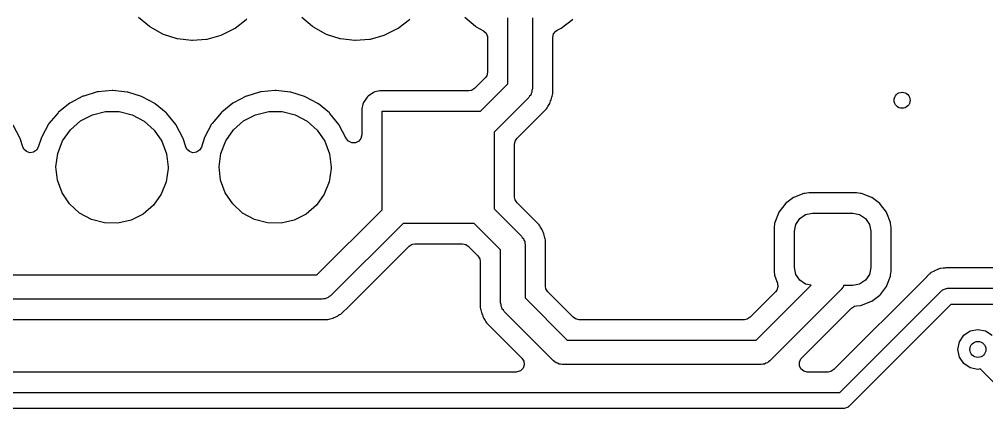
# Model space of a CAD drawing. Extents: x 0 to 4.25, y -4.33 to 0.
# Drawn here: x 2.2353 to 2.7098, y -3.5011 to -3.3101 of the extents above; entities that cross this region are included whole.
import ezdxf

# ---------------------------------------------------------------- set-up
doc = ezdxf.new("R2010")
doc.units = 0
doc.header["$MEASUREMENT"] = 0
doc.layers.add('BLACK', color=7, linetype='CONTINUOUS')

msp = doc.modelspace()

# ---------------------------------------------------------------- linework, layer by layer
at = {"layer": 'BLACK', "linetype": 'CONTINUOUS'}
for p, q in [((2.29379, -3.30898), (2.2991, -3.31349)), ((2.34109, -3.31437), (2.34658, -3.31008)), ((2.34658, -3.31008), (2.34686, -3.30982)), ((2.37379, -3.30898), (2.3791, -3.31349)), ((2.42109, -3.31437), (2.42658, -3.31008)), ((2.42658, -3.31008), (2.42686, -3.30982)), ((2.45379, -3.30898), (2.4591, -3.31349)), ((2.47494, -3.34177), (2.47494, -3.3094)), ((2.48694, -3.30929), (2.48694, -3.34425)), ((2.50109, -3.31437), (2.50658, -3.31008)), ((2.50658, -3.31008), (2.50686, -3.30982)), ((2.2991, -3.31349), (2.29941, -3.31371)), ((2.29941, -3.31371), (2.30549, -3.31711)), ((2.33455, -3.31772), (2.34077, -3.31458)), ((2.34077, -3.31458), (2.34109, -3.31437)), ((2.3791, -3.31349), (2.37941, -3.31371)), ((2.37941, -3.31371), (2.38549, -3.31711)), ((2.41455, -3.31772), (2.42077, -3.31458)), ((2.42077, -3.31458), (2.42109, -3.31437)), ((2.4591, -3.31349), (2.45941, -3.31371)), ((2.45941, -3.31371), (2.46292, -3.31567)), ((2.46292, -3.31567), (2.46424, -3.31686)), ((2.46424, -3.31686), (2.46491, -3.31851)), ((2.49732, -3.31725), (2.49843, -3.31585)), ((2.49843, -3.31585), (2.49912, -3.31541)), ((2.49912, -3.31541), (2.50077, -3.31458)), ((2.50077, -3.31458), (2.50109, -3.31437)), ((2.30549, -3.31711), (2.30584, -3.31727)), ((2.30584, -3.31727), (2.31247, -3.31942)), ((2.31247, -3.31942), (2.31285, -3.3195)), ((2.31285, -3.3195), (2.31977, -3.32033)), ((2.31977, -3.32033), (2.32015, -3.32034)), ((2.32015, -3.32034), (2.3271, -3.3198)), ((2.3271, -3.3198), (2.32748, -3.31973)), ((2.32748, -3.31973), (2.33419, -3.31786)), ((2.33419, -3.31786), (2.33455, -3.31772)), ((2.38549, -3.31711), (2.38584, -3.31727)), ((2.38584, -3.31727), (2.39247, -3.31942)), ((2.39247, -3.31942), (2.39285, -3.3195)), ((2.39285, -3.3195), (2.39977, -3.32033)), ((2.39977, -3.32033), (2.40015, -3.32034)), ((2.40015, -3.32034), (2.4071, -3.3198)), ((2.4071, -3.3198), (2.40748, -3.31973)), ((2.40748, -3.31973), (2.41419, -3.31786)), ((2.41419, -3.31786), (2.41455, -3.31772)), ((2.46491, -3.31851), (2.46496, -3.31916)), ((2.46496, -3.31916), (2.46496, -3.33598)), ((2.49693, -3.31898), (2.49732, -3.31725)), ((2.49693, -3.34647), (2.49693, -3.31898)), ((2.46379, -3.3388), (2.45859, -3.34401)), ((2.46457, -3.33771), (2.46379, -3.3388)), ((2.46496, -3.33598), (2.46457, -3.33771)), ((2.28082, -3.34501), (2.27388, -3.34565)), ((2.2812, -3.34502), (2.28082, -3.34501)), ((2.28813, -3.34575), (2.2812, -3.34502)), ((2.36082, -3.34501), (2.35388, -3.34565)), ((2.3612, -3.34502), (2.36082, -3.34501)), ((2.36813, -3.34575), (2.3612, -3.34502)), ((2.41206, -3.34521), (2.40971, -3.34568)), ((2.41244, -3.34518), (2.41206, -3.34521)), ((2.45576, -3.34518), (2.41244, -3.34518)), ((2.45708, -3.34495), (2.45576, -3.34518)), ((2.45859, -3.34401), (2.45708, -3.34495)), ((2.46155, -3.35516), (2.47494, -3.34177)), ((2.48694, -3.34425), (2.48674, -3.34501)), ((2.48674, -3.34501), (2.48674, -3.3458)), ((2.26646, -3.34783), (2.26029, -3.35106)), ((2.26682, -3.34769), (2.26646, -3.34783)), ((2.2735, -3.34572), (2.26682, -3.34769)), ((2.27388, -3.34565), (2.2735, -3.34572)), ((2.28851, -3.34582), (2.28813, -3.34575)), ((2.29517, -3.34788), (2.28851, -3.34582)), ((2.29552, -3.34803), (2.29517, -3.34788)), ((2.30165, -3.35135), (2.29552, -3.34803)), ((2.34646, -3.34783), (2.34029, -3.35106)), ((2.34682, -3.34769), (2.34646, -3.34783)), ((2.3535, -3.34572), (2.34682, -3.34769)), ((2.35388, -3.34565), (2.3535, -3.34572)), ((2.36851, -3.34582), (2.36813, -3.34575)), ((2.37517, -3.34788), (2.36851, -3.34582)), ((2.37552, -3.34803), (2.37517, -3.34788)), ((2.38165, -3.35135), (2.37552, -3.34803)), ((2.40582, -3.34828), (2.40404, -3.35094)), ((2.40635, -3.34775), (2.40582, -3.34828)), ((2.40901, -3.34597), (2.40635, -3.34775)), ((2.40971, -3.34568), (2.40901, -3.34597)), ((2.48519, -3.34849), (2.46827, -3.36541)), ((2.48558, -3.34781), (2.48519, -3.34849)), ((2.48614, -3.34725), (2.48558, -3.34781)), ((2.48635, -3.34649), (2.48614, -3.34725)), ((2.48674, -3.3458), (2.48635, -3.34649)), ((2.49566, -3.35069), (2.4959, -3.35011)), ((2.4959, -3.35011), (2.49619, -3.34953)), ((2.49619, -3.34953), (2.49638, -3.34895)), ((2.49638, -3.34895), (2.49648, -3.3483)), ((2.49648, -3.3483), (2.49663, -3.34769)), ((2.49663, -3.34769), (2.49683, -3.34708)), ((2.49683, -3.34708), (2.49693, -3.34647)), ((2.25997, -3.35127), (2.25453, -3.35563)), ((2.26029, -3.35106), (2.25997, -3.35127)), ((2.30197, -3.35156), (2.30165, -3.35135)), ((2.30734, -3.356), (2.30197, -3.35156)), ((2.33997, -3.35127), (2.33453, -3.35563)), ((2.34029, -3.35106), (2.33997, -3.35127)), ((2.38197, -3.35156), (2.38165, -3.35135)), ((2.38734, -3.356), (2.38197, -3.35156)), ((2.40329, -3.35399), (2.40325, -3.35437)), ((2.40325, -3.35437), (2.40325, -3.36675)), ((2.40375, -3.35164), (2.40329, -3.35399)), ((2.40404, -3.35094), (2.40375, -3.35164)), ((2.47942, -3.36838), (2.49382, -3.35398)), ((2.49382, -3.35398), (2.49417, -3.35349)), ((2.49417, -3.35349), (2.49447, -3.35291)), ((2.49447, -3.35291), (2.4948, -3.35237)), ((2.4948, -3.35237), (2.49518, -3.35185)), ((2.49518, -3.35185), (2.49546, -3.3513)), ((2.49546, -3.3513), (2.49566, -3.35069)), ((2.25426, -3.3559), (2.24978, -3.36124)), ((2.25453, -3.35563), (2.25426, -3.3559)), ((2.26528, -3.35992), (2.27116, -3.35688)), ((2.27116, -3.35688), (2.27758, -3.35534)), ((2.27758, -3.35534), (2.2842, -3.35537)), ((2.2842, -3.35537), (2.29061, -3.35699)), ((2.29061, -3.35699), (2.29645, -3.36008)), ((2.30761, -3.35627), (2.30734, -3.356)), ((2.31201, -3.36168), (2.30761, -3.35627)), ((2.33426, -3.3559), (2.32978, -3.36124)), ((2.33453, -3.35563), (2.33426, -3.3559)), ((2.34528, -3.35992), (2.35116, -3.35688)), ((2.35116, -3.35688), (2.35758, -3.35534)), ((2.35758, -3.35534), (2.3642, -3.35537)), ((2.3642, -3.35537), (2.37061, -3.35699)), ((2.37061, -3.35699), (2.37645, -3.36008)), ((2.38761, -3.35627), (2.38734, -3.356)), ((2.39201, -3.36168), (2.38761, -3.35627)), ((2.41323, -3.40348), (2.41323, -3.35516)), ((2.41323, -3.35516), (2.46155, -3.35516)), ((2.2355, -3.36815), (2.23222, -3.36199)), ((2.24956, -3.36156), (2.24621, -3.36767)), ((2.24978, -3.36124), (2.24956, -3.36156)), ((2.25649, -3.36967), (2.2603, -3.36426)), ((2.2603, -3.36426), (2.26528, -3.35992)), ((2.29645, -3.36008), (2.30139, -3.36448)), ((2.31222, -3.36199), (2.31201, -3.36168)), ((2.3155, -3.36815), (2.31222, -3.36199)), ((2.32956, -3.36156), (2.32621, -3.36767)), ((2.32978, -3.36124), (2.32956, -3.36156)), ((2.33649, -3.36967), (2.3403, -3.36426)), ((2.3403, -3.36426), (2.34528, -3.35992)), ((2.37645, -3.36008), (2.38139, -3.36448)), ((2.39222, -3.36199), (2.39201, -3.36168)), ((2.3955, -3.36815), (2.39222, -3.36199)), ((2.23564, -3.3685), (2.2355, -3.36815)), ((2.23691, -3.3727), (2.23564, -3.3685)), ((2.24606, -3.36802), (2.24455, -3.37276)), ((2.24621, -3.36767), (2.24606, -3.36802)), ((2.30139, -3.36448), (2.30514, -3.36993)), ((2.31564, -3.3685), (2.3155, -3.36815)), ((2.31691, -3.3727), (2.31564, -3.3685)), ((2.32606, -3.36802), (2.32455, -3.37276)), ((2.32621, -3.36767), (2.32606, -3.36802)), ((2.38139, -3.36448), (2.38514, -3.36993)), ((2.39555, -3.36828), (2.3955, -3.36815)), ((2.39564, -3.36849), (2.39555, -3.36828)), ((2.39675, -3.36988), (2.39564, -3.36849)), ((2.40285, -3.36849), (2.40174, -3.36988)), ((2.40325, -3.36675), (2.40285, -3.36849)), ((2.46827, -3.36541), (2.46827, -3.40309)), ((2.47864, -3.36947), (2.47942, -3.36838)), ((2.23742, -3.37377), (2.23691, -3.3727)), ((2.23871, -3.37499), (2.23742, -3.37377)), ((2.24455, -3.37276), (2.24365, -3.37429)), ((2.25409, -3.37583), (2.25649, -3.36967)), ((2.30514, -3.36993), (2.30747, -3.37611)), ((2.31742, -3.37377), (2.31691, -3.3727)), ((2.31871, -3.37499), (2.31742, -3.37377)), ((2.32455, -3.37276), (2.32365, -3.37429)), ((2.33409, -3.37583), (2.33649, -3.36967)), ((2.38514, -3.36993), (2.38747, -3.37611)), ((2.39836, -3.37065), (2.39675, -3.36988)), ((2.40014, -3.37065), (2.39836, -3.37065)), ((2.40174, -3.36988), (2.40014, -3.37065)), ((2.47825, -3.37121), (2.47864, -3.36947)), ((2.47825, -3.3973), (2.47825, -3.37121)), ((2.24041, -3.37553), (2.23871, -3.37499)), ((2.24217, -3.37528), (2.24041, -3.37553)), ((2.24365, -3.37429), (2.24217, -3.37528)), ((2.25323, -3.38239), (2.25409, -3.37583)), ((2.30747, -3.37611), (2.30827, -3.38268)), ((2.32041, -3.37553), (2.31871, -3.37499)), ((2.32217, -3.37528), (2.32041, -3.37553)), ((2.32365, -3.37429), (2.32217, -3.37528)), ((2.33323, -3.38239), (2.33409, -3.37583)), ((2.38747, -3.37611), (2.38827, -3.38268)), ((2.25396, -3.38896), (2.25323, -3.38239)), ((2.30826, -3.38325), (2.30733, -3.3898)), ((2.30827, -3.38268), (2.30826, -3.38325)), ((2.33396, -3.38896), (2.33323, -3.38239)), ((2.38826, -3.38325), (2.38733, -3.3898)), ((2.38827, -3.38268), (2.38826, -3.38325)), ((2.25623, -3.39517), (2.25396, -3.38896)), ((2.30733, -3.3898), (2.30486, -3.39593)), ((2.33623, -3.39517), (2.33396, -3.38896)), ((2.38733, -3.3898), (2.38486, -3.39593)), ((2.25992, -3.40066), (2.25623, -3.39517)), ((2.30486, -3.39593), (2.30101, -3.4013)), ((2.33992, -3.40066), (2.33623, -3.39517)), ((2.38486, -3.39593), (2.38101, -3.4013)), ((2.47847, -3.39862), (2.47825, -3.3973)), ((2.61503, -3.39758), (2.61116, -3.40048)), ((2.61552, -3.39731), (2.61503, -3.39758)), ((2.62008, -3.3956), (2.61552, -3.39731)), ((2.62055, -3.39549), (2.62008, -3.3956)), ((2.6225, -3.39528), (2.62055, -3.39549)), ((2.62271, -3.39526), (2.6225, -3.39528)), ((2.64576, -3.39526), (2.62271, -3.39526)), ((2.64597, -3.39528), (2.64576, -3.39526)), ((2.64792, -3.39549), (2.64597, -3.39528)), ((2.6484, -3.3956), (2.64792, -3.39549)), ((2.65296, -3.39731), (2.6484, -3.3956)), ((2.65344, -3.39758), (2.65296, -3.39731)), ((2.65731, -3.40048), (2.65344, -3.39758)), ((2.26481, -3.40511), (2.25992, -3.40066)), ((2.30101, -3.4013), (2.29598, -3.4056)), ((2.34481, -3.40511), (2.33992, -3.40066)), ((2.38101, -3.4013), (2.37598, -3.4056)), ((2.47942, -3.40013), (2.47847, -3.39862)), ((2.49024, -3.41095), (2.47942, -3.40013)), ((2.61077, -3.40087), (2.60787, -3.40474)), ((2.61116, -3.40048), (2.61077, -3.40087)), ((2.6577, -3.40087), (2.65731, -3.40048)), ((2.66061, -3.40474), (2.6577, -3.40087)), ((2.27062, -3.40826), (2.26481, -3.40511)), ((2.29598, -3.4056), (2.29007, -3.40857)), ((2.35062, -3.40826), (2.34481, -3.40511)), ((2.37598, -3.4056), (2.37007, -3.40857)), ((2.38125, -3.43546), (2.41323, -3.40348)), ((2.46827, -3.40309), (2.48161, -3.41643)), ((2.6076, -3.40522), (2.60589, -3.40979)), ((2.60787, -3.40474), (2.6076, -3.40522)), ((2.61813, -3.40784), (2.621, -3.40592)), ((2.621, -3.40592), (2.62439, -3.40524)), ((2.62439, -3.40524), (2.64408, -3.40524)), ((2.64408, -3.40524), (2.64747, -3.40592)), ((2.64747, -3.40592), (2.65034, -3.40784)), ((2.66087, -3.40522), (2.66061, -3.40474)), ((2.66258, -3.40979), (2.66087, -3.40522)), ((2.27701, -3.40994), (2.27062, -3.40826)), ((2.28362, -3.41005), (2.27701, -3.40994)), ((2.29007, -3.40857), (2.28362, -3.41005)), ((2.35701, -3.40994), (2.35062, -3.40826)), ((2.36362, -3.41005), (2.35701, -3.40994)), ((2.37007, -3.40857), (2.36362, -3.41005)), ((2.42349, -3.4102), (2.38798, -3.4457)), ((2.4584, -3.4102), (2.42349, -3.4102)), ((2.47137, -3.42316), (2.4584, -3.4102)), ((2.4906, -3.41144), (2.49024, -3.41095)), ((2.49089, -3.41202), (2.4906, -3.41144)), ((2.60578, -3.41026), (2.60557, -3.41221)), ((2.60589, -3.40979), (2.60578, -3.41026)), ((2.61554, -3.4141), (2.61621, -3.41071)), ((2.61621, -3.41071), (2.61813, -3.40784)), ((2.65034, -3.40784), (2.65226, -3.41071)), ((2.65226, -3.41071), (2.65294, -3.4141)), ((2.66269, -3.41026), (2.66258, -3.40979)), ((2.66291, -3.41221), (2.66269, -3.41026)), ((2.48161, -3.41643), (2.48201, -3.41712)), ((2.49122, -3.41255), (2.49089, -3.41202)), ((2.4916, -3.41308), (2.49122, -3.41255)), ((2.49188, -3.41362), (2.4916, -3.41308)), ((2.49208, -3.41424), (2.49188, -3.41362)), ((2.49232, -3.41482), (2.49208, -3.41424)), ((2.49262, -3.4154), (2.49232, -3.41482)), ((2.4928, -3.41598), (2.49262, -3.4154)), ((2.49291, -3.41662), (2.4928, -3.41598)), ((2.49305, -3.41723), (2.49291, -3.41662)), ((2.60557, -3.41221), (2.60556, -3.41242)), ((2.60556, -3.41242), (2.60556, -3.4335)), ((2.61554, -3.43182), (2.61554, -3.4141)), ((2.65294, -3.4141), (2.65294, -3.43182)), ((2.66292, -3.41242), (2.66291, -3.41221)), ((2.66292, -3.4335), (2.66292, -3.41242)), ((2.39683, -3.45096), (2.42645, -3.42135)), ((2.42645, -3.42135), (2.42796, -3.4204)), ((2.42796, -3.4204), (2.42928, -3.42018)), ((2.42928, -3.42018), (2.45261, -3.42018)), ((2.45261, -3.42018), (2.45435, -3.42057)), ((2.45435, -3.42057), (2.45544, -3.42135)), ((2.45544, -3.42135), (2.46022, -3.42612)), ((2.48201, -3.41712), (2.48256, -3.41768)), ((2.48256, -3.41768), (2.48277, -3.41844)), ((2.48277, -3.41844), (2.48316, -3.41912)), ((2.48316, -3.41912), (2.48316, -3.41991)), ((2.48316, -3.41991), (2.48337, -3.42068)), ((2.48337, -3.42068), (2.48337, -3.44676)), ((2.49325, -3.41785), (2.49305, -3.41723)), ((2.49335, -3.41845), (2.49325, -3.41785)), ((2.49335, -3.44097), (2.49335, -3.41845)), ((2.46022, -3.42612), (2.46116, -3.42763)), ((2.47137, -3.44925), (2.47137, -3.42316)), ((2.46116, -3.42763), (2.46139, -3.42895)), ((2.46139, -3.42895), (2.46139, -3.45147)), ((2.10063, -3.43546), (2.38125, -3.43546)), ((2.60556, -3.4335), (2.60557, -3.43371)), ((2.60557, -3.43371), (2.60578, -3.43566)), ((2.61621, -3.43521), (2.61554, -3.43182)), ((2.61813, -3.43808), (2.61621, -3.43521)), ((2.65226, -3.43521), (2.65034, -3.43808)), ((2.65294, -3.43182), (2.65226, -3.43521)), ((2.66269, -3.43566), (2.66291, -3.43371)), ((2.66291, -3.43371), (2.66292, -3.4335)), ((2.68164, -3.4351), (2.68051, -3.43633)), ((2.68188, -3.43492), (2.68164, -3.4351)), ((2.68214, -3.4347), (2.68188, -3.43492)), ((2.68224, -3.43461), (2.68214, -3.4347)), ((2.68262, -3.43436), (2.68224, -3.43461)), ((2.68412, -3.43364), (2.68262, -3.43436)), ((2.68429, -3.43356), (2.68412, -3.43364)), ((2.68567, -3.43281), (2.68429, -3.43356)), ((2.68609, -3.43267), (2.68567, -3.43281)), ((2.68618, -3.43263), (2.68609, -3.43267)), ((2.6862, -3.43262), (2.68618, -3.43263)), ((2.68638, -3.43257), (2.6862, -3.43262)), ((2.68641, -3.43256), (2.68638, -3.43257)), ((2.6865, -3.43254), (2.68641, -3.43256)), ((2.68692, -3.43241), (2.6865, -3.43254)), ((2.68849, -3.43223), (2.68692, -3.43241)), ((2.68867, -3.4322), (2.68849, -3.43223)), ((2.68923, -3.43211), (2.68867, -3.4322)), ((2.68972, -3.43207), (2.68923, -3.43211)), ((2.68995, -3.43205), (2.68972, -3.43207)), ((2.68972, -3.43207), (2.68972, -3.43207)), ((2.6909, -3.43194), (2.68995, -3.43205)), ((2.69154, -3.43197), (2.6909, -3.43194)), ((2.69163, -3.43199), (2.69154, -3.43197)), ((2.69247, -3.43208), (2.69163, -3.43199)), ((2.73052, -3.43208), (2.69247, -3.43208)), ((2.60578, -3.43566), (2.60589, -3.43614)), ((2.60589, -3.43614), (2.60718, -3.43959)), ((2.60718, -3.43959), (2.60742, -3.44135)), ((2.621, -3.44), (2.61813, -3.43808)), ((2.62367, -3.44053), (2.621, -3.44)), ((2.6804, -3.43644), (2.63487, -3.48197)), ((2.64747, -3.44), (2.64408, -3.44068)), ((2.65034, -3.43808), (2.64747, -3.44)), ((2.66087, -3.4407), (2.66258, -3.43614)), ((2.66258, -3.43614), (2.66269, -3.43566)), ((2.68051, -3.43633), (2.6804, -3.43644)), ((2.49357, -3.44229), (2.49335, -3.44097)), ((2.49452, -3.4438), (2.49357, -3.44229)), ((2.50702, -3.4563), (2.49452, -3.4438)), ((2.60627, -3.44382), (2.59379, -3.4563)), ((2.59675, -3.46745), (2.62367, -3.44053)), ((2.63848, -3.44269), (2.60348, -3.47769)), ((2.60687, -3.44304), (2.60627, -3.44382)), ((2.60742, -3.44135), (2.60687, -3.44304)), ((2.63783, -3.49313), (2.68772, -3.44323)), ((2.63887, -3.44201), (2.63848, -3.44269)), ((2.63943, -3.44145), (2.63887, -3.44201)), ((2.63964, -3.44069), (2.63943, -3.44145)), ((2.64408, -3.44068), (2.63964, -3.44068)), ((2.63964, -3.44068), (2.63964, -3.44069)), ((2.65731, -3.44544), (2.6577, -3.44505)), ((2.6577, -3.44505), (2.66061, -3.44118)), ((2.66061, -3.44118), (2.66087, -3.4407)), ((2.68772, -3.44323), (2.68801, -3.44309)), ((2.68801, -3.44309), (2.6882, -3.44283)), ((2.6882, -3.44283), (2.68909, -3.44254)), ((2.68909, -3.44254), (2.68993, -3.44211)), ((2.68993, -3.44211), (2.69024, -3.44216)), ((2.69024, -3.44216), (2.69055, -3.44206)), ((2.69055, -3.44206), (2.74012, -3.44206)), ((2.38374, -3.44746), (2.09815, -3.44746)), ((2.3845, -3.44725), (2.38374, -3.44746)), ((2.38529, -3.44725), (2.3845, -3.44725)), ((2.38598, -3.44686), (2.38529, -3.44725)), ((2.38674, -3.44665), (2.38598, -3.44686)), ((2.3873, -3.44609), (2.38674, -3.44665)), ((2.38798, -3.4457), (2.3873, -3.44609)), ((2.47157, -3.45001), (2.47137, -3.44925)), ((2.48337, -3.44676), (2.50406, -3.46745)), ((2.6484, -3.45032), (2.65296, -3.44861)), ((2.65296, -3.44861), (2.65344, -3.44835)), ((2.65344, -3.44835), (2.65731, -3.44544)), ((2.39298, -3.45469), (2.39347, -3.45433)), ((2.39347, -3.45433), (2.39683, -3.45096)), ((2.46139, -3.45147), (2.46148, -3.45207)), ((2.46148, -3.45207), (2.46168, -3.45269)), ((2.46168, -3.45269), (2.46183, -3.4533)), ((2.46183, -3.4533), (2.46193, -3.45394)), ((2.46193, -3.45394), (2.46212, -3.45452)), ((2.46212, -3.45452), (2.46242, -3.4551)), ((2.47157, -3.4508), (2.47157, -3.45001)), ((2.47197, -3.45148), (2.47157, -3.4508)), ((2.47217, -3.45225), (2.47197, -3.45148)), ((2.47273, -3.4528), (2.47217, -3.45225)), ((2.47313, -3.45349), (2.47273, -3.4528)), ((2.49733, -3.47769), (2.47313, -3.45349)), ((2.61897, -3.47632), (2.64348, -3.4518)), ((2.69221, -3.45006), (2.64232, -3.49995)), ((2.64348, -3.4518), (2.64499, -3.45086)), ((2.64499, -3.45086), (2.64588, -3.45066)), ((2.64588, -3.45066), (2.64792, -3.45043)), ((2.64792, -3.45043), (2.6484, -3.45032)), ((2.74012, -3.45006), (2.69221, -3.45006)), ((2.09689, -3.45744), (2.38596, -3.45744)), ((2.38596, -3.45744), (2.38656, -3.45734)), ((2.38656, -3.45734), (2.38718, -3.45714)), ((2.38718, -3.45714), (2.38779, -3.45699)), ((2.38779, -3.45699), (2.38843, -3.45689)), ((2.38843, -3.45689), (2.38901, -3.4567)), ((2.38901, -3.4567), (2.38959, -3.45641)), ((2.38959, -3.45641), (2.39017, -3.45617)), ((2.39017, -3.45617), (2.39079, -3.45597)), ((2.39079, -3.45597), (2.39134, -3.45569)), ((2.39134, -3.45569), (2.39186, -3.45531)), ((2.39186, -3.45531), (2.3924, -3.45498)), ((2.3924, -3.45498), (2.39298, -3.45469)), ((2.46242, -3.4551), (2.46266, -3.45568)), ((2.46266, -3.45568), (2.46286, -3.4563)), ((2.46286, -3.4563), (2.46313, -3.45684)), ((2.46313, -3.45684), (2.46352, -3.45737)), ((2.46352, -3.45737), (2.46384, -3.4579)), ((2.46384, -3.4579), (2.46414, -3.45848)), ((2.46414, -3.45848), (2.4645, -3.45897)), ((2.4645, -3.45897), (2.48184, -3.47632)), ((2.50811, -3.45707), (2.50702, -3.4563)), ((2.50985, -3.45747), (2.50811, -3.45707)), ((2.59096, -3.45747), (2.50985, -3.45747)), ((2.59228, -3.45724), (2.59096, -3.45747)), ((2.59379, -3.4563), (2.59228, -3.45724)), ((2.69855, -3.46509), (2.70175, -3.46295)), ((2.70175, -3.46295), (2.70551, -3.4622)), ((2.70551, -3.4622), (2.70928, -3.46295)), ((2.70928, -3.46295), (2.71247, -3.46509)), ((2.50406, -3.46745), (2.59675, -3.46745)), ((2.69567, -3.47205), (2.69642, -3.46828)), ((2.69642, -3.46828), (2.69855, -3.46509)), ((2.69642, -3.47581), (2.69567, -3.47205)), ((2.48184, -3.47632), (2.48279, -3.47782)), ((2.48279, -3.47782), (2.48299, -3.47959)), ((2.49801, -3.47809), (2.49733, -3.47769)), ((2.49857, -3.47864), (2.49801, -3.47809)), ((2.60279, -3.47809), (2.60224, -3.47864)), ((2.60348, -3.47769), (2.60279, -3.47809)), ((2.6179, -3.47826), (2.61867, -3.47665)), ((2.6179, -3.48004), (2.6179, -3.47826)), ((2.61867, -3.47665), (2.61897, -3.47632)), ((2.69855, -3.47901), (2.69642, -3.47581)), ((2.48114, -3.48253), (2.47946, -3.48312)), ((2.4824, -3.48127), (2.48114, -3.48253)), ((2.48299, -3.47959), (2.4824, -3.48127)), ((2.49933, -3.47885), (2.49857, -3.47864)), ((2.50002, -3.47924), (2.49933, -3.47885)), ((2.50081, -3.47924), (2.50002, -3.47924)), ((2.50157, -3.47945), (2.50081, -3.47924)), ((2.59924, -3.47945), (2.50157, -3.47945)), ((2.6, -3.47924), (2.59924, -3.47945)), ((2.60079, -3.47924), (2.6, -3.47924)), ((2.60147, -3.47885), (2.60079, -3.47924)), ((2.60224, -3.47864), (2.60147, -3.47885)), ((2.61867, -3.48164), (2.6179, -3.48004)), ((2.62006, -3.48275), (2.61867, -3.48164)), ((2.6218, -3.48315), (2.62006, -3.48275)), ((2.63336, -3.48292), (2.63204, -3.48315)), ((2.63487, -3.48197), (2.63336, -3.48292)), ((2.70175, -3.48114), (2.69855, -3.47901)), ((2.70551, -3.48189), (2.70175, -3.48114)), ((2.70664, -3.48166), (2.70551, -3.48189)), ((2.71802, -3.49304), (2.70664, -3.48166)), ((2.47901, -3.48315), (1.79491, -3.48315)), ((2.47946, -3.48312), (2.47901, -3.48315)), ((2.63204, -3.48315), (2.6218, -3.48315)), ((1.79299, -3.49313), (2.63783, -3.49313)), ((2.63949, -3.50113), (1.79465, -3.50113)), ((2.6398, -3.50103), (2.63949, -3.50113)), ((2.64011, -3.50108), (2.6398, -3.50103)), ((2.64095, -3.50065), (2.64011, -3.50108)), ((2.64184, -3.50036), (2.64095, -3.50065)), ((2.64203, -3.5001), (2.64184, -3.50036)), ((2.64232, -3.49995), (2.64203, -3.5001))]:
    msp.add_line(p, q, dxfattribs=at)
at = {"layer": 'BLACK'}
for centre in [(2.66831, -3.3498), (2.70551, -3.47205)]:
    msp.add_circle(centre, 0.003937, dxfattribs=at)

doc.saveas('drawing.dxf')
